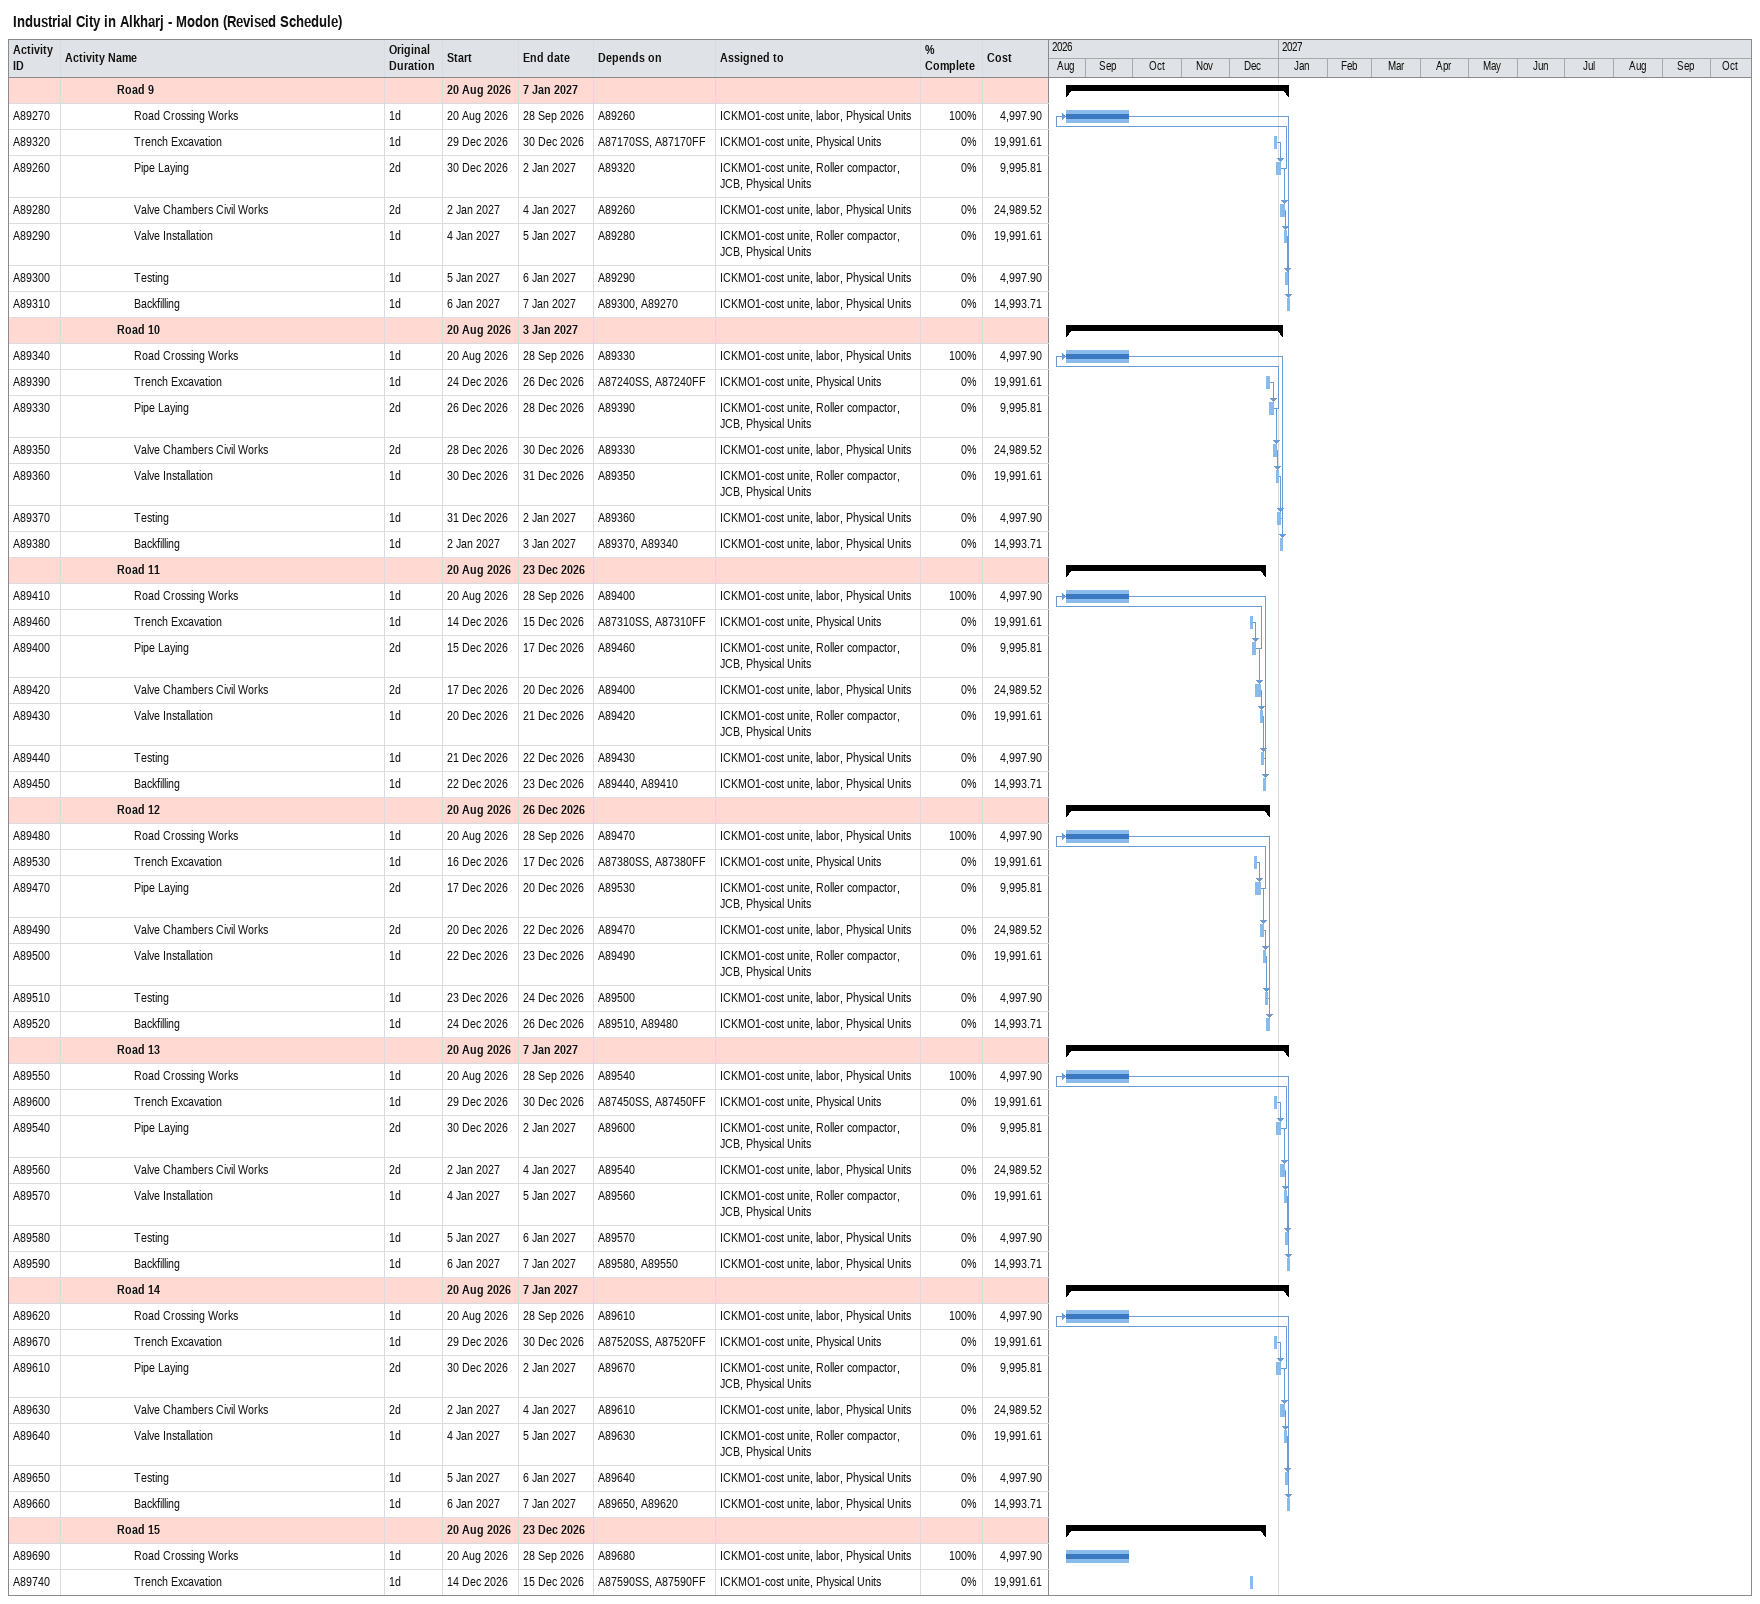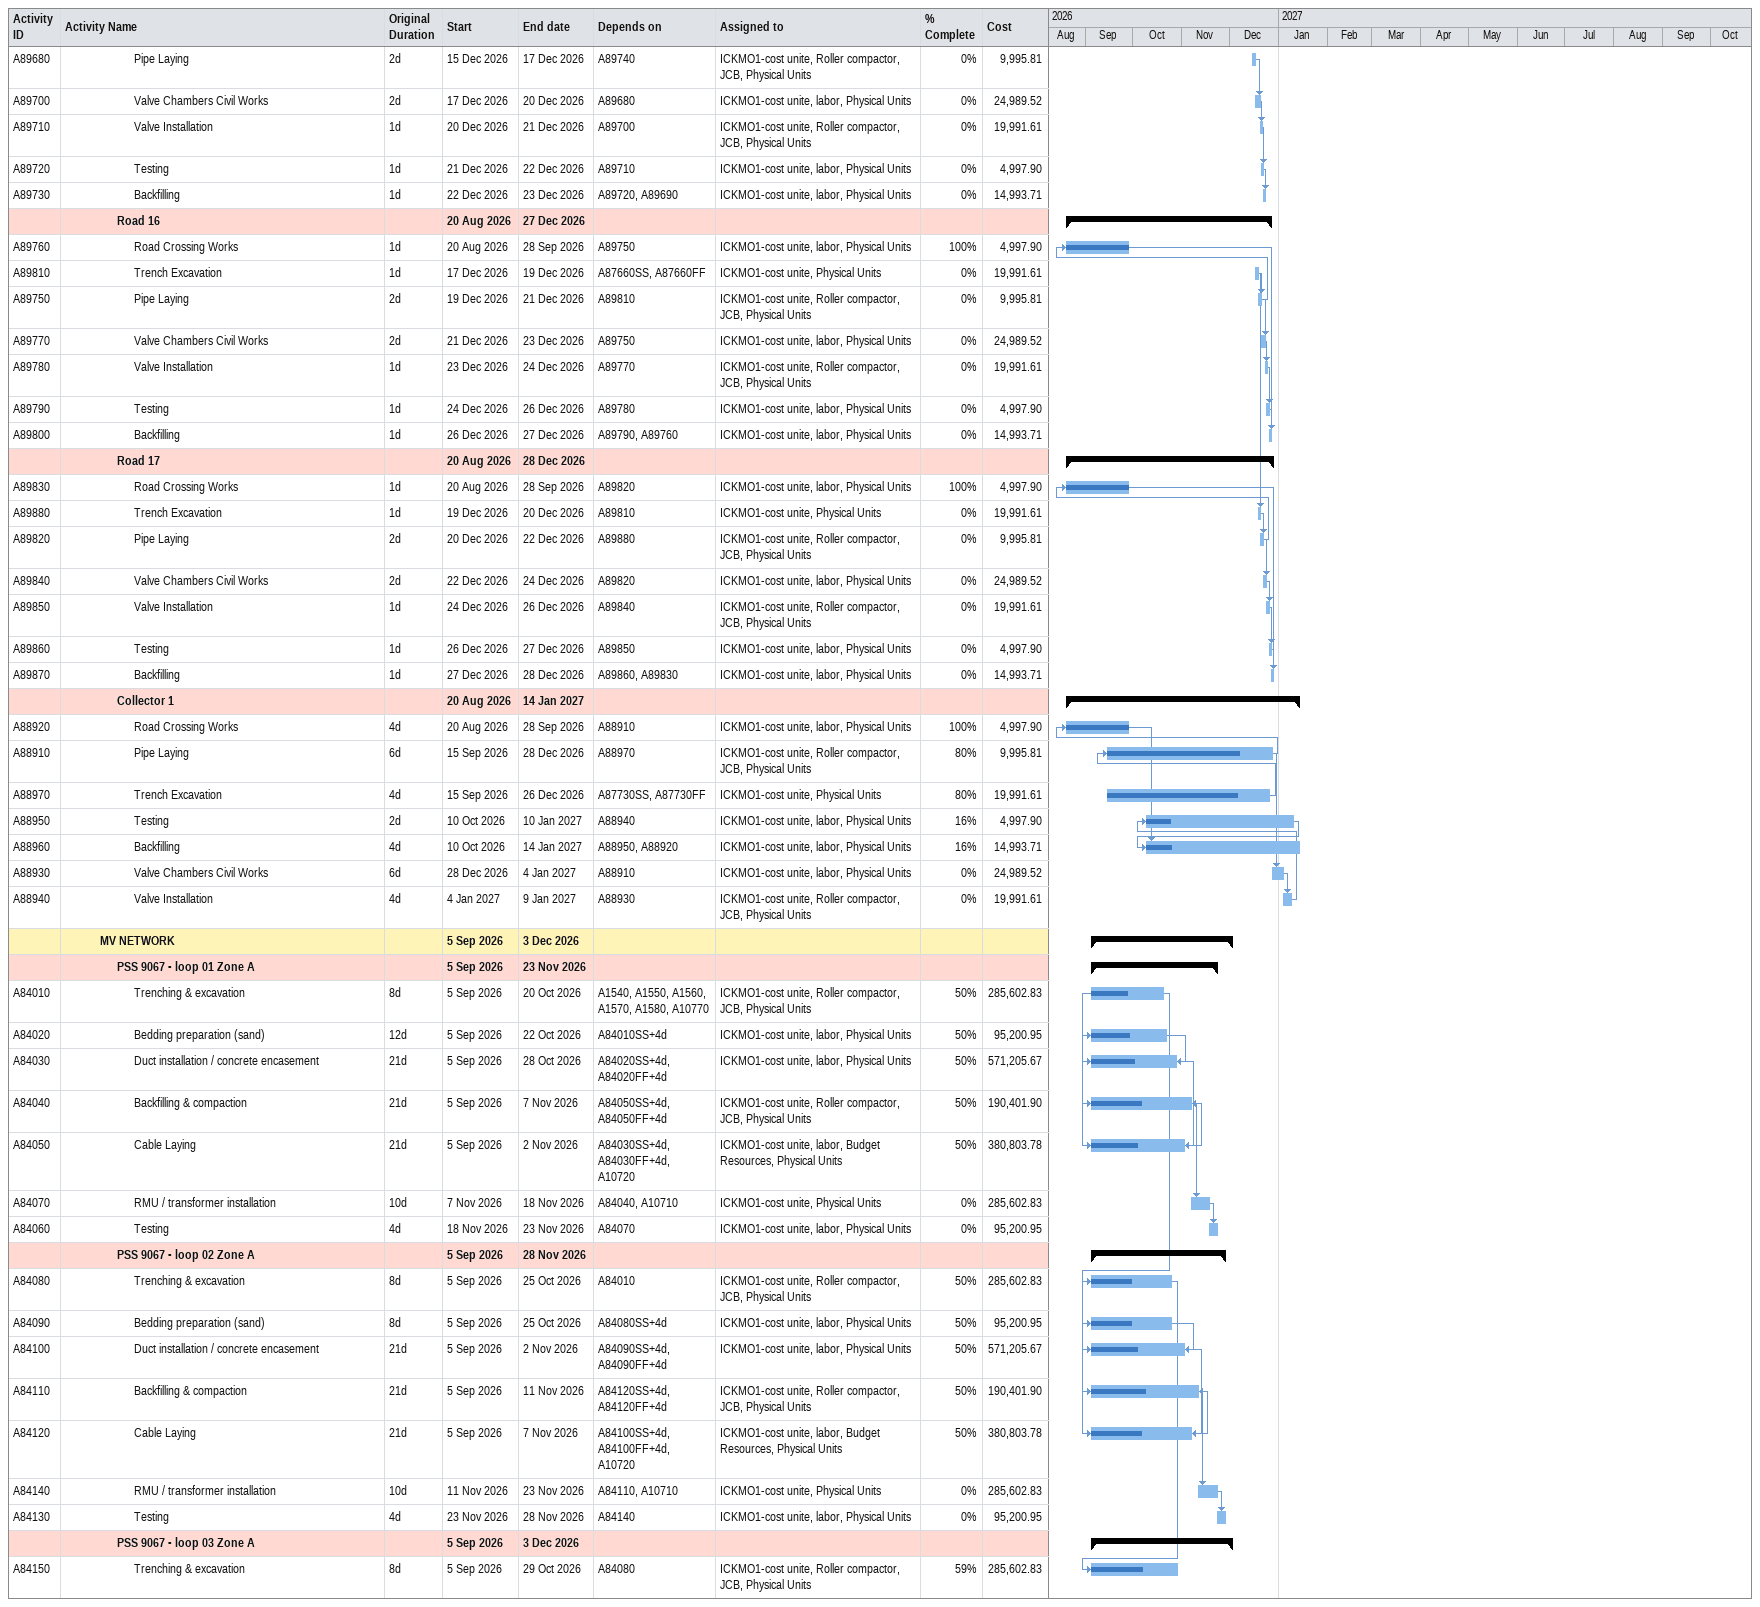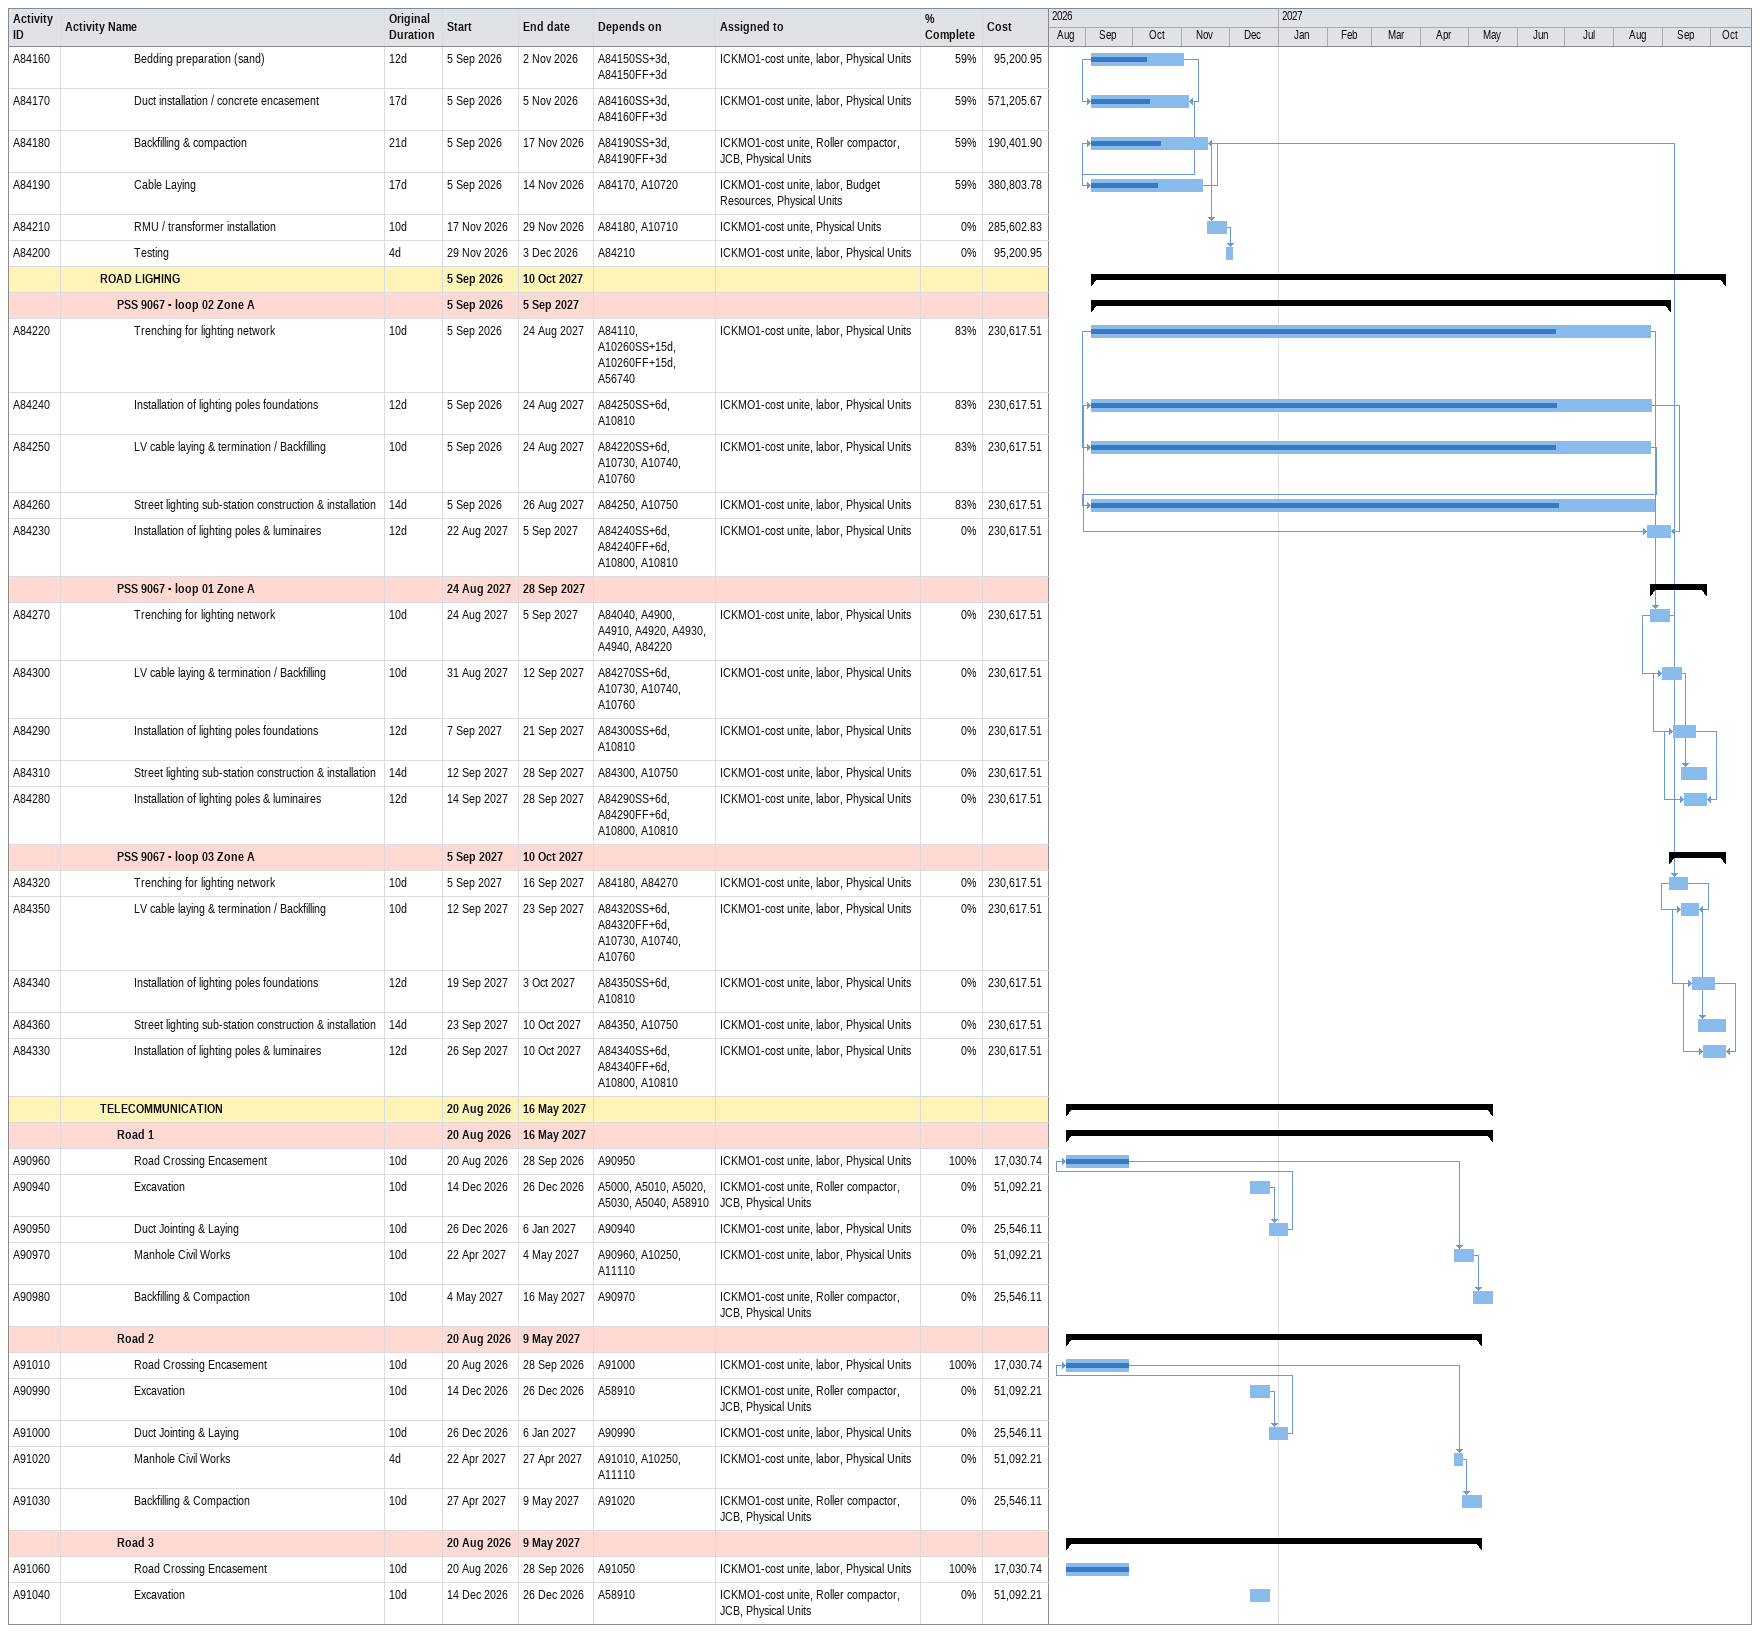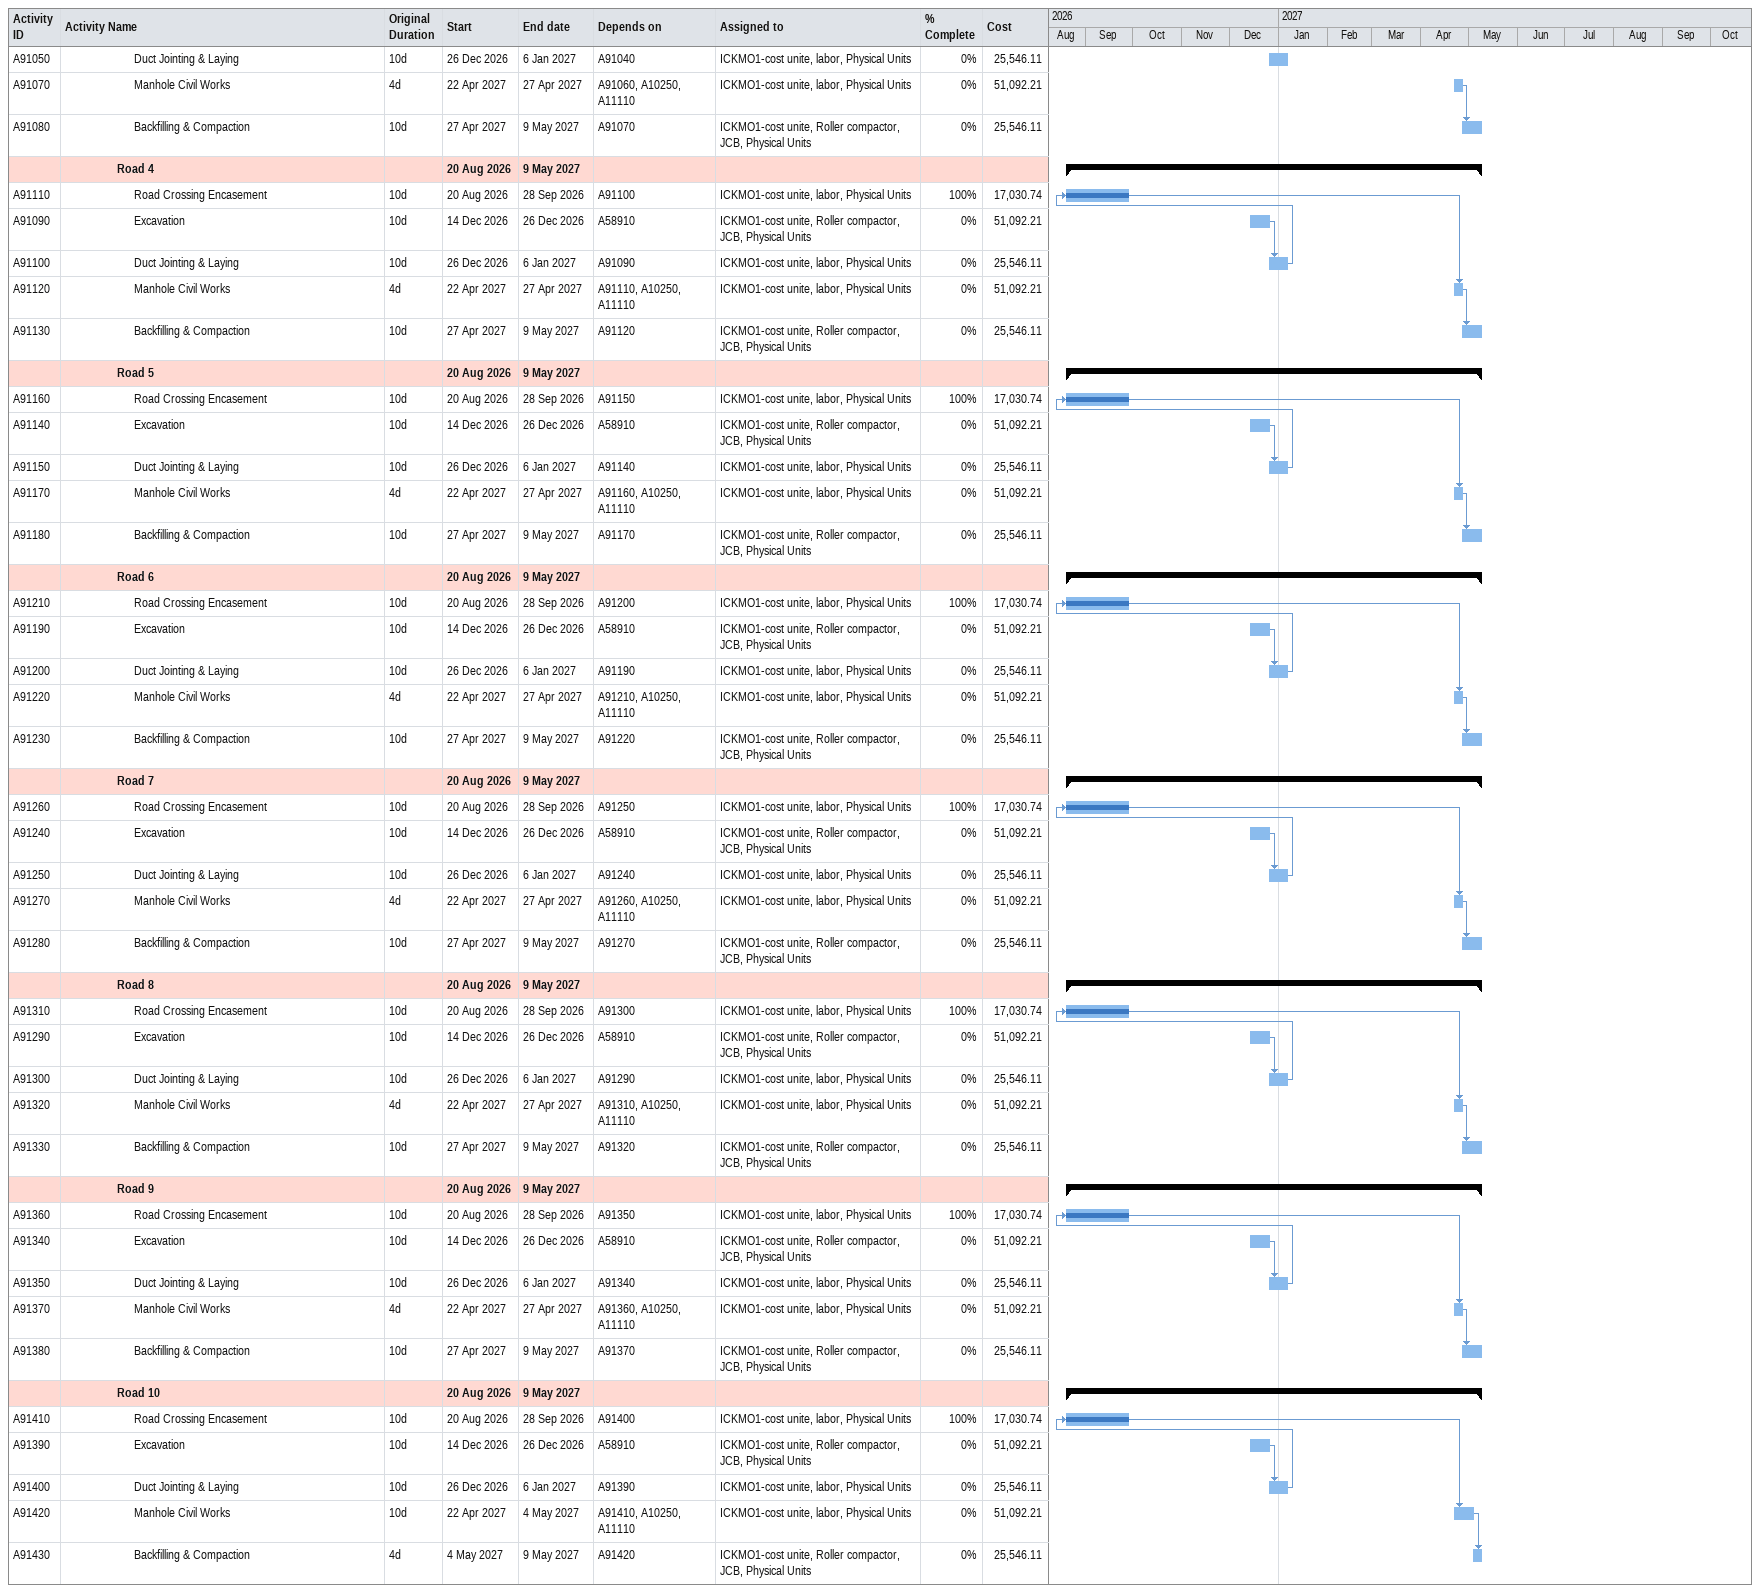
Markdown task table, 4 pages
Industrial City in Alkharj - Modon (Revised Schedule)

| ID | Level | Task | Original duration | Start | Finish | Predecessors | Resources | % complete | Cost |
|---|---|---|---|---|---|---|---|---|---|
|  | 4 | **Road 9** |  | 2026-08-20 | 2027-01-07 |  |  |  |  |
| A89270 | 5 | Road Crossing Works | 1d | 2026-08-20 | 2026-09-28 | A89260 | ICKMO1-cost unite, labor, Physical Units | 100 | 4997.90 |
| A89320 | 5 | Trench Excavation | 1d | 2026-12-29 | 2026-12-30 | A87170SS, A87170FF | ICKMO1-cost unite, Physical Units | 0 | 19991.61 |
| A89260 | 5 | Pipe Laying | 2d | 2026-12-30 | 2027-01-02 | A89320 | ICKMO1-cost unite, Roller compactor, JCB, Physical Units | 0 | 9995.81 |
| A89280 | 5 | Valve Chambers Civil Works | 2d | 2027-01-02 | 2027-01-04 | A89260 | ICKMO1-cost unite, labor, Physical Units | 0 | 24989.52 |
| A89290 | 5 | Valve Installation | 1d | 2027-01-04 | 2027-01-05 | A89280 | ICKMO1-cost unite, Roller compactor, JCB, Physical Units | 0 | 19991.61 |
| A89300 | 5 | Testing | 1d | 2027-01-05 | 2027-01-06 | A89290 | ICKMO1-cost unite, labor, Physical Units | 0 | 4997.90 |
| A89310 | 5 | Backfilling | 1d | 2027-01-06 | 2027-01-07 | A89300, A89270 | ICKMO1-cost unite, labor, Physical Units | 0 | 14993.71 |
|  | 4 | **Road 10** |  | 2026-08-20 | 2027-01-03 |  |  |  |  |
| A89340 | 5 | Road Crossing Works | 1d | 2026-08-20 | 2026-09-28 | A89330 | ICKMO1-cost unite, labor, Physical Units | 100 | 4997.90 |
| A89390 | 5 | Trench Excavation | 1d | 2026-12-24 | 2026-12-26 | A87240SS, A87240FF | ICKMO1-cost unite, Physical Units | 0 | 19991.61 |
| A89330 | 5 | Pipe Laying | 2d | 2026-12-26 | 2026-12-28 | A89390 | ICKMO1-cost unite, Roller compactor, JCB, Physical Units | 0 | 9995.81 |
| A89350 | 5 | Valve Chambers Civil Works | 2d | 2026-12-28 | 2026-12-30 | A89330 | ICKMO1-cost unite, labor, Physical Units | 0 | 24989.52 |
| A89360 | 5 | Valve Installation | 1d | 2026-12-30 | 2026-12-31 | A89350 | ICKMO1-cost unite, Roller compactor, JCB, Physical Units | 0 | 19991.61 |
| A89370 | 5 | Testing | 1d | 2026-12-31 | 2027-01-02 | A89360 | ICKMO1-cost unite, labor, Physical Units | 0 | 4997.90 |
| A89380 | 5 | Backfilling | 1d | 2027-01-02 | 2027-01-03 | A89370, A89340 | ICKMO1-cost unite, labor, Physical Units | 0 | 14993.71 |
|  | 4 | **Road 11** |  | 2026-08-20 | 2026-12-23 |  |  |  |  |
| A89410 | 5 | Road Crossing Works | 1d | 2026-08-20 | 2026-09-28 | A89400 | ICKMO1-cost unite, labor, Physical Units | 100 | 4997.90 |
| A89460 | 5 | Trench Excavation | 1d | 2026-12-14 | 2026-12-15 | A87310SS, A87310FF | ICKMO1-cost unite, Physical Units | 0 | 19991.61 |
| A89400 | 5 | Pipe Laying | 2d | 2026-12-15 | 2026-12-17 | A89460 | ICKMO1-cost unite, Roller compactor, JCB, Physical Units | 0 | 9995.81 |
| A89420 | 5 | Valve Chambers Civil Works | 2d | 2026-12-17 | 2026-12-20 | A89400 | ICKMO1-cost unite, labor, Physical Units | 0 | 24989.52 |
| A89430 | 5 | Valve Installation | 1d | 2026-12-20 | 2026-12-21 | A89420 | ICKMO1-cost unite, Roller compactor, JCB, Physical Units | 0 | 19991.61 |
| A89440 | 5 | Testing | 1d | 2026-12-21 | 2026-12-22 | A89430 | ICKMO1-cost unite, labor, Physical Units | 0 | 4997.90 |
| A89450 | 5 | Backfilling | 1d | 2026-12-22 | 2026-12-23 | A89440, A89410 | ICKMO1-cost unite, labor, Physical Units | 0 | 14993.71 |
|  | 4 | **Road 12** |  | 2026-08-20 | 2026-12-26 |  |  |  |  |
| A89480 | 5 | Road Crossing Works | 1d | 2026-08-20 | 2026-09-28 | A89470 | ICKMO1-cost unite, labor, Physical Units | 100 | 4997.90 |
| A89530 | 5 | Trench Excavation | 1d | 2026-12-16 | 2026-12-17 | A87380SS, A87380FF | ICKMO1-cost unite, Physical Units | 0 | 19991.61 |
| A89470 | 5 | Pipe Laying | 2d | 2026-12-17 | 2026-12-20 | A89530 | ICKMO1-cost unite, Roller compactor, JCB, Physical Units | 0 | 9995.81 |
| A89490 | 5 | Valve Chambers Civil Works | 2d | 2026-12-20 | 2026-12-22 | A89470 | ICKMO1-cost unite, labor, Physical Units | 0 | 24989.52 |
| A89500 | 5 | Valve Installation | 1d | 2026-12-22 | 2026-12-23 | A89490 | ICKMO1-cost unite, Roller compactor, JCB, Physical Units | 0 | 19991.61 |
| A89510 | 5 | Testing | 1d | 2026-12-23 | 2026-12-24 | A89500 | ICKMO1-cost unite, labor, Physical Units | 0 | 4997.90 |
| A89520 | 5 | Backfilling | 1d | 2026-12-24 | 2026-12-26 | A89510, A89480 | ICKMO1-cost unite, labor, Physical Units | 0 | 14993.71 |
|  | 4 | **Road 13** |  | 2026-08-20 | 2027-01-07 |  |  |  |  |
| A89550 | 5 | Road Crossing Works | 1d | 2026-08-20 | 2026-09-28 | A89540 | ICKMO1-cost unite, labor, Physical Units | 100 | 4997.90 |
| A89600 | 5 | Trench Excavation | 1d | 2026-12-29 | 2026-12-30 | A87450SS, A87450FF | ICKMO1-cost unite, Physical Units | 0 | 19991.61 |
| A89540 | 5 | Pipe Laying | 2d | 2026-12-30 | 2027-01-02 | A89600 | ICKMO1-cost unite, Roller compactor, JCB, Physical Units | 0 | 9995.81 |
| A89560 | 5 | Valve Chambers Civil Works | 2d | 2027-01-02 | 2027-01-04 | A89540 | ICKMO1-cost unite, labor, Physical Units | 0 | 24989.52 |
| A89570 | 5 | Valve Installation | 1d | 2027-01-04 | 2027-01-05 | A89560 | ICKMO1-cost unite, Roller compactor, JCB, Physical Units | 0 | 19991.61 |
| A89580 | 5 | Testing | 1d | 2027-01-05 | 2027-01-06 | A89570 | ICKMO1-cost unite, labor, Physical Units | 0 | 4997.90 |
| A89590 | 5 | Backfilling | 1d | 2027-01-06 | 2027-01-07 | A89580, A89550 | ICKMO1-cost unite, labor, Physical Units | 0 | 14993.71 |
|  | 4 | **Road 14** |  | 2026-08-20 | 2027-01-07 |  |  |  |  |
| A89620 | 5 | Road Crossing Works | 1d | 2026-08-20 | 2026-09-28 | A89610 | ICKMO1-cost unite, labor, Physical Units | 100 | 4997.90 |
| A89670 | 5 | Trench Excavation | 1d | 2026-12-29 | 2026-12-30 | A87520SS, A87520FF | ICKMO1-cost unite, Physical Units | 0 | 19991.61 |
| A89610 | 5 | Pipe Laying | 2d | 2026-12-30 | 2027-01-02 | A89670 | ICKMO1-cost unite, Roller compactor, JCB, Physical Units | 0 | 9995.81 |
| A89630 | 5 | Valve Chambers Civil Works | 2d | 2027-01-02 | 2027-01-04 | A89610 | ICKMO1-cost unite, labor, Physical Units | 0 | 24989.52 |
| A89640 | 5 | Valve Installation | 1d | 2027-01-04 | 2027-01-05 | A89630 | ICKMO1-cost unite, Roller compactor, JCB, Physical Units | 0 | 19991.61 |
| A89650 | 5 | Testing | 1d | 2027-01-05 | 2027-01-06 | A89640 | ICKMO1-cost unite, labor, Physical Units | 0 | 4997.90 |
| A89660 | 5 | Backfilling | 1d | 2027-01-06 | 2027-01-07 | A89650, A89620 | ICKMO1-cost unite, labor, Physical Units | 0 | 14993.71 |
|  | 4 | **Road 15** |  | 2026-08-20 | 2026-12-23 |  |  |  |  |
| A89690 | 5 | Road Crossing Works | 1d | 2026-08-20 | 2026-09-28 | A89680 | ICKMO1-cost unite, labor, Physical Units | 100 | 4997.90 |
| A89740 | 5 | Trench Excavation | 1d | 2026-12-14 | 2026-12-15 | A87590SS, A87590FF | ICKMO1-cost unite, Physical Units | 0 | 19991.61 |
| A89680 | 5 | Pipe Laying | 2d | 2026-12-15 | 2026-12-17 | A89740 | ICKMO1-cost unite, Roller compactor, JCB, Physical Units | 0 | 9995.81 |
| A89700 | 5 | Valve Chambers Civil Works | 2d | 2026-12-17 | 2026-12-20 | A89680 | ICKMO1-cost unite, labor, Physical Units | 0 | 24989.52 |
| A89710 | 5 | Valve Installation | 1d | 2026-12-20 | 2026-12-21 | A89700 | ICKMO1-cost unite, Roller compactor, JCB, Physical Units | 0 | 19991.61 |
| A89720 | 5 | Testing | 1d | 2026-12-21 | 2026-12-22 | A89710 | ICKMO1-cost unite, labor, Physical Units | 0 | 4997.90 |
| A89730 | 5 | Backfilling | 1d | 2026-12-22 | 2026-12-23 | A89720, A89690 | ICKMO1-cost unite, labor, Physical Units | 0 | 14993.71 |
|  | 4 | **Road 16** |  | 2026-08-20 | 2026-12-27 |  |  |  |  |
| A89760 | 5 | Road Crossing Works | 1d | 2026-08-20 | 2026-09-28 | A89750 | ICKMO1-cost unite, labor, Physical Units | 100 | 4997.90 |
| A89810 | 5 | Trench Excavation | 1d | 2026-12-17 | 2026-12-19 | A87660SS, A87660FF | ICKMO1-cost unite, Physical Units | 0 | 19991.61 |
| A89750 | 5 | Pipe Laying | 2d | 2026-12-19 | 2026-12-21 | A89810 | ICKMO1-cost unite, Roller compactor, JCB, Physical Units | 0 | 9995.81 |
| A89770 | 5 | Valve Chambers Civil Works | 2d | 2026-12-21 | 2026-12-23 | A89750 | ICKMO1-cost unite, labor, Physical Units | 0 | 24989.52 |
| A89780 | 5 | Valve Installation | 1d | 2026-12-23 | 2026-12-24 | A89770 | ICKMO1-cost unite, Roller compactor, JCB, Physical Units | 0 | 19991.61 |
| A89790 | 5 | Testing | 1d | 2026-12-24 | 2026-12-26 | A89780 | ICKMO1-cost unite, labor, Physical Units | 0 | 4997.90 |
| A89800 | 5 | Backfilling | 1d | 2026-12-26 | 2026-12-27 | A89790, A89760 | ICKMO1-cost unite, labor, Physical Units | 0 | 14993.71 |
|  | 4 | **Road 17** |  | 2026-08-20 | 2026-12-28 |  |  |  |  |
| A89830 | 5 | Road Crossing Works | 1d | 2026-08-20 | 2026-09-28 | A89820 | ICKMO1-cost unite, labor, Physical Units | 100 | 4997.90 |
| A89880 | 5 | Trench Excavation | 1d | 2026-12-19 | 2026-12-20 | A89810 | ICKMO1-cost unite, Physical Units | 0 | 19991.61 |
| A89820 | 5 | Pipe Laying | 2d | 2026-12-20 | 2026-12-22 | A89880 | ICKMO1-cost unite, Roller compactor, JCB, Physical Units | 0 | 9995.81 |
| A89840 | 5 | Valve Chambers Civil Works | 2d | 2026-12-22 | 2026-12-24 | A89820 | ICKMO1-cost unite, labor, Physical Units | 0 | 24989.52 |
| A89850 | 5 | Valve Installation | 1d | 2026-12-24 | 2026-12-26 | A89840 | ICKMO1-cost unite, Roller compactor, JCB, Physical Units | 0 | 19991.61 |
| A89860 | 5 | Testing | 1d | 2026-12-26 | 2026-12-27 | A89850 | ICKMO1-cost unite, labor, Physical Units | 0 | 4997.90 |
| A89870 | 5 | Backfilling | 1d | 2026-12-27 | 2026-12-28 | A89860, A89830 | ICKMO1-cost unite, labor, Physical Units | 0 | 14993.71 |
|  | 4 | **Collector 1** |  | 2026-08-20 | 2027-01-14 |  |  |  |  |
| A88920 | 5 | Road Crossing Works | 4d | 2026-08-20 | 2026-09-28 | A88910 | ICKMO1-cost unite, labor, Physical Units | 100 | 4997.90 |
| A88910 | 5 | Pipe Laying | 6d | 2026-09-15 | 2026-12-28 | A88970 | ICKMO1-cost unite, Roller compactor, JCB, Physical Units | 80 | 9995.81 |
| A88970 | 5 | Trench Excavation | 4d | 2026-09-15 | 2026-12-26 | A87730SS, A87730FF | ICKMO1-cost unite, Physical Units | 80 | 19991.61 |
| A88950 | 5 | Testing | 2d | 2026-10-10 | 2027-01-10 | A88940 | ICKMO1-cost unite, labor, Physical Units | 16 | 4997.90 |
| A88960 | 5 | Backfilling | 4d | 2026-10-10 | 2027-01-14 | A88950, A88920 | ICKMO1-cost unite, labor, Physical Units | 16 | 14993.71 |
| A88930 | 5 | Valve Chambers Civil Works | 6d | 2026-12-28 | 2027-01-04 | A88910 | ICKMO1-cost unite, labor, Physical Units | 0 | 24989.52 |
| A88940 | 5 | Valve Installation | 4d | 2027-01-04 | 2027-01-09 | A88930 | ICKMO1-cost unite, Roller compactor, JCB, Physical Units | 0 | 19991.61 |
|  | 3 | **MV NETWORK** |  | 2026-09-05 | 2026-12-03 |  |  |  |  |
|  | 4 | **PSS 9067 - loop 01 Zone A** |  | 2026-09-05 | 2026-11-23 |  |  |  |  |
| A84010 | 5 | Trenching & excavation | 8d | 2026-09-05 | 2026-10-20 | A1540, A1550, A1560, A1570, A1580, A10770 | ICKMO1-cost unite, Roller compactor, JCB, Physical Units | 50 | 285602.83 |
| A84020 | 5 | Bedding preparation (sand) | 12d | 2026-09-05 | 2026-10-22 | A84010SS+4d | ICKMO1-cost unite, labor, Physical Units | 50 | 95200.95 |
| A84030 | 5 | Duct installation / concrete encasement | 21d | 2026-09-05 | 2026-10-28 | A84020SS+4d, A84020FF+4d | ICKMO1-cost unite, labor, Physical Units | 50 | 571205.67 |
| A84040 | 5 | Backfilling & compaction | 21d | 2026-09-05 | 2026-11-07 | A84050SS+4d, A84050FF+4d | ICKMO1-cost unite, Roller compactor, JCB, Physical Units | 50 | 190401.90 |
| A84050 | 5 | Cable Laying | 21d | 2026-09-05 | 2026-11-02 | A84030SS+4d, A84030FF+4d, A10720 | ICKMO1-cost unite, labor, Budget Resources, Physical Units | 50 | 380803.78 |
| A84070 | 5 | RMU / transformer installation | 10d | 2026-11-07 | 2026-11-18 | A84040, A10710 | ICKMO1-cost unite, Physical Units | 0 | 285602.83 |
| A84060 | 5 | Testing | 4d | 2026-11-18 | 2026-11-23 | A84070 | ICKMO1-cost unite, labor, Physical Units | 0 | 95200.95 |
|  | 4 | **PSS 9067 - loop 02 Zone A** |  | 2026-09-05 | 2026-11-28 |  |  |  |  |
| A84080 | 5 | Trenching & excavation | 8d | 2026-09-05 | 2026-10-25 | A84010 | ICKMO1-cost unite, Roller compactor, JCB, Physical Units | 50 | 285602.83 |
| A84090 | 5 | Bedding preparation (sand) | 8d | 2026-09-05 | 2026-10-25 | A84080SS+4d | ICKMO1-cost unite, labor, Physical Units | 50 | 95200.95 |
| A84100 | 5 | Duct installation / concrete encasement | 21d | 2026-09-05 | 2026-11-02 | A84090SS+4d, A84090FF+4d | ICKMO1-cost unite, labor, Physical Units | 50 | 571205.67 |
| A84110 | 5 | Backfilling & compaction | 21d | 2026-09-05 | 2026-11-11 | A84120SS+4d, A84120FF+4d | ICKMO1-cost unite, Roller compactor, JCB, Physical Units | 50 | 190401.90 |
| A84120 | 5 | Cable Laying | 21d | 2026-09-05 | 2026-11-07 | A84100SS+4d, A84100FF+4d, A10720 | ICKMO1-cost unite, labor, Budget Resources, Physical Units | 50 | 380803.78 |
| A84140 | 5 | RMU / transformer installation | 10d | 2026-11-11 | 2026-11-23 | A84110, A10710 | ICKMO1-cost unite, Physical Units | 0 | 285602.83 |
| A84130 | 5 | Testing | 4d | 2026-11-23 | 2026-11-28 | A84140 | ICKMO1-cost unite, labor, Physical Units | 0 | 95200.95 |
|  | 4 | **PSS 9067 - loop 03 Zone A** |  | 2026-09-05 | 2026-12-03 |  |  |  |  |
| A84150 | 5 | Trenching & excavation | 8d | 2026-09-05 | 2026-10-29 | A84080 | ICKMO1-cost unite, Roller compactor, JCB, Physical Units | 59 | 285602.83 |
| A84160 | 5 | Bedding preparation (sand) | 12d | 2026-09-05 | 2026-11-02 | A84150SS+3d, A84150FF+3d | ICKMO1-cost unite, labor, Physical Units | 59 | 95200.95 |
| A84170 | 5 | Duct installation / concrete encasement | 17d | 2026-09-05 | 2026-11-05 | A84160SS+3d, A84160FF+3d | ICKMO1-cost unite, labor, Physical Units | 59 | 571205.67 |
| A84180 | 5 | Backfilling & compaction | 21d | 2026-09-05 | 2026-11-17 | A84190SS+3d, A84190FF+3d | ICKMO1-cost unite, Roller compactor, JCB, Physical Units | 59 | 190401.90 |
| A84190 | 5 | Cable Laying | 17d | 2026-09-05 | 2026-11-14 | A84170, A10720 | ICKMO1-cost unite, labor, Budget Resources, Physical Units | 59 | 380803.78 |
| A84210 | 5 | RMU / transformer installation | 10d | 2026-11-17 | 2026-11-29 | A84180, A10710 | ICKMO1-cost unite, Physical Units | 0 | 285602.83 |
| A84200 | 5 | Testing | 4d | 2026-11-29 | 2026-12-03 | A84210 | ICKMO1-cost unite, labor, Physical Units | 0 | 95200.95 |
|  | 3 | **ROAD LIGHING** |  | 2026-09-05 | 2027-10-10 |  |  |  |  |
|  | 4 | **PSS 9067 - loop 02 Zone A** |  | 2026-09-05 | 2027-09-05 |  |  |  |  |
| A84220 | 5 | Trenching for lighting network | 10d | 2026-09-05 | 2027-08-24 | A84110, A10260SS+15d, A10260FF+15d, A56740 | ICKMO1-cost unite, labor, Physical Units | 83 | 230617.51 |
| A84240 | 5 | Installation of lighting poles foundations | 12d | 2026-09-05 | 2027-08-24 | A84250SS+6d, A10810 | ICKMO1-cost unite, labor, Physical Units | 83 | 230617.51 |
| A84250 | 5 | LV cable laying & termination / Backfilling | 10d | 2026-09-05 | 2027-08-24 | A84220SS+6d, A10730, A10740, A10760 | ICKMO1-cost unite, labor, Physical Units | 83 | 230617.51 |
| A84260 | 5 | Street lighting sub-station construction & installation | 14d | 2026-09-05 | 2027-08-26 | A84250, A10750 | ICKMO1-cost unite, labor, Physical Units | 83 | 230617.51 |
| A84230 | 5 | Installation of lighting poles & luminaires | 12d | 2027-08-22 | 2027-09-05 | A84240SS+6d, A84240FF+6d, A10800, A10810 | ICKMO1-cost unite, labor, Physical Units | 0 | 230617.51 |
|  | 4 | **PSS 9067 - loop 01 Zone A** |  | 2027-08-24 | 2027-09-28 |  |  |  |  |
| A84270 | 5 | Trenching for lighting network | 10d | 2027-08-24 | 2027-09-05 | A84040, A4900, A4910, A4920, A4930, A4940, A84220 | ICKMO1-cost unite, labor, Physical Units | 0 | 230617.51 |
| A84300 | 5 | LV cable laying & termination / Backfilling | 10d | 2027-08-31 | 2027-09-12 | A84270SS+6d, A10730, A10740, A10760 | ICKMO1-cost unite, labor, Physical Units | 0 | 230617.51 |
| A84290 | 5 | Installation of lighting poles foundations | 12d | 2027-09-07 | 2027-09-21 | A84300SS+6d, A10810 | ICKMO1-cost unite, labor, Physical Units | 0 | 230617.51 |
| A84310 | 5 | Street lighting sub-station construction & installation | 14d | 2027-09-12 | 2027-09-28 | A84300, A10750 | ICKMO1-cost unite, labor, Physical Units | 0 | 230617.51 |
| A84280 | 5 | Installation of lighting poles & luminaires | 12d | 2027-09-14 | 2027-09-28 | A84290SS+6d, A84290FF+6d, A10800, A10810 | ICKMO1-cost unite, labor, Physical Units | 0 | 230617.51 |
|  | 4 | **PSS 9067 - loop 03 Zone A** |  | 2027-09-05 | 2027-10-10 |  |  |  |  |
| A84320 | 5 | Trenching for lighting network | 10d | 2027-09-05 | 2027-09-16 | A84180, A84270 | ICKMO1-cost unite, labor, Physical Units | 0 | 230617.51 |
| A84350 | 5 | LV cable laying & termination / Backfilling | 10d | 2027-09-12 | 2027-09-23 | A84320SS+6d, A84320FF+6d, A10730, A10740, A10760 | ICKMO1-cost unite, labor, Physical Units | 0 | 230617.51 |
| A84340 | 5 | Installation of lighting poles foundations | 12d | 2027-09-19 | 2027-10-03 | A84350SS+6d, A10810 | ICKMO1-cost unite, labor, Physical Units | 0 | 230617.51 |
| A84360 | 5 | Street lighting sub-station construction & installation | 14d | 2027-09-23 | 2027-10-10 | A84350, A10750 | ICKMO1-cost unite, labor, Physical Units | 0 | 230617.51 |
| A84330 | 5 | Installation of lighting poles & luminaires | 12d | 2027-09-26 | 2027-10-10 | A84340SS+6d, A84340FF+6d, A10800, A10810 | ICKMO1-cost unite, labor, Physical Units | 0 | 230617.51 |
|  | 3 | **TELECOMMUNICATION** |  | 2026-08-20 | 2027-05-16 |  |  |  |  |
|  | 4 | **Road 1** |  | 2026-08-20 | 2027-05-16 |  |  |  |  |
| A90960 | 5 | Road Crossing Encasement | 10d | 2026-08-20 | 2026-09-28 | A90950 | ICKMO1-cost unite, labor, Physical Units | 100 | 17030.74 |
| A90940 | 5 | Excavation | 10d | 2026-12-14 | 2026-12-26 | A5000, A5010, A5020, A5030, A5040, A58910 | ICKMO1-cost unite, Roller compactor, JCB, Physical Units | 0 | 51092.21 |
| A90950 | 5 | Duct Jointing & Laying | 10d | 2026-12-26 | 2027-01-06 | A90940 | ICKMO1-cost unite, labor, Physical Units | 0 | 25546.11 |
| A90970 | 5 | Manhole Civil Works | 10d | 2027-04-22 | 2027-05-04 | A90960, A10250, A11110 | ICKMO1-cost unite, labor, Physical Units | 0 | 51092.21 |
| A90980 | 5 | Backfilling & Compaction | 10d | 2027-05-04 | 2027-05-16 | A90970 | ICKMO1-cost unite, Roller compactor, JCB, Physical Units | 0 | 25546.11 |
|  | 4 | **Road 2** |  | 2026-08-20 | 2027-05-09 |  |  |  |  |
| A91010 | 5 | Road Crossing Encasement | 10d | 2026-08-20 | 2026-09-28 | A91000 | ICKMO1-cost unite, labor, Physical Units | 100 | 17030.74 |
| A90990 | 5 | Excavation | 10d | 2026-12-14 | 2026-12-26 | A58910 | ICKMO1-cost unite, Roller compactor, JCB, Physical Units | 0 | 51092.21 |
| A91000 | 5 | Duct Jointing & Laying | 10d | 2026-12-26 | 2027-01-06 | A90990 | ICKMO1-cost unite, labor, Physical Units | 0 | 25546.11 |
| A91020 | 5 | Manhole Civil Works | 4d | 2027-04-22 | 2027-04-27 | A91010, A10250, A11110 | ICKMO1-cost unite, labor, Physical Units | 0 | 51092.21 |
| A91030 | 5 | Backfilling & Compaction | 10d | 2027-04-27 | 2027-05-09 | A91020 | ICKMO1-cost unite, Roller compactor, JCB, Physical Units | 0 | 25546.11 |
|  | 4 | **Road 3** |  | 2026-08-20 | 2027-05-09 |  |  |  |  |
| A91060 | 5 | Road Crossing Encasement | 10d | 2026-08-20 | 2026-09-28 | A91050 | ICKMO1-cost unite, labor, Physical Units | 100 | 17030.74 |
| A91040 | 5 | Excavation | 10d | 2026-12-14 | 2026-12-26 | A58910 | ICKMO1-cost unite, Roller compactor, JCB, Physical Units | 0 | 51092.21 |
| A91050 | 5 | Duct Jointing & Laying | 10d | 2026-12-26 | 2027-01-06 | A91040 | ICKMO1-cost unite, labor, Physical Units | 0 | 25546.11 |
| A91070 | 5 | Manhole Civil Works | 4d | 2027-04-22 | 2027-04-27 | A91060, A10250, A11110 | ICKMO1-cost unite, labor, Physical Units | 0 | 51092.21 |
| A91080 | 5 | Backfilling & Compaction | 10d | 2027-04-27 | 2027-05-09 | A91070 | ICKMO1-cost unite, Roller compactor, JCB, Physical Units | 0 | 25546.11 |
|  | 4 | **Road 4** |  | 2026-08-20 | 2027-05-09 |  |  |  |  |
| A91110 | 5 | Road Crossing Encasement | 10d | 2026-08-20 | 2026-09-28 | A91100 | ICKMO1-cost unite, labor, Physical Units | 100 | 17030.74 |
| A91090 | 5 | Excavation | 10d | 2026-12-14 | 2026-12-26 | A58910 | ICKMO1-cost unite, Roller compactor, JCB, Physical Units | 0 | 51092.21 |
| A91100 | 5 | Duct Jointing & Laying | 10d | 2026-12-26 | 2027-01-06 | A91090 | ICKMO1-cost unite, labor, Physical Units | 0 | 25546.11 |
| A91120 | 5 | Manhole Civil Works | 4d | 2027-04-22 | 2027-04-27 | A91110, A10250, A11110 | ICKMO1-cost unite, labor, Physical Units | 0 | 51092.21 |
| A91130 | 5 | Backfilling & Compaction | 10d | 2027-04-27 | 2027-05-09 | A91120 | ICKMO1-cost unite, Roller compactor, JCB, Physical Units | 0 | 25546.11 |
|  | 4 | **Road 5** |  | 2026-08-20 | 2027-05-09 |  |  |  |  |
| A91160 | 5 | Road Crossing Encasement | 10d | 2026-08-20 | 2026-09-28 | A91150 | ICKMO1-cost unite, labor, Physical Units | 100 | 17030.74 |
| A91140 | 5 | Excavation | 10d | 2026-12-14 | 2026-12-26 | A58910 | ICKMO1-cost unite, Roller compactor, JCB, Physical Units | 0 | 51092.21 |
| A91150 | 5 | Duct Jointing & Laying | 10d | 2026-12-26 | 2027-01-06 | A91140 | ICKMO1-cost unite, labor, Physical Units | 0 | 25546.11 |
| A91170 | 5 | Manhole Civil Works | 4d | 2027-04-22 | 2027-04-27 | A91160, A10250, A11110 | ICKMO1-cost unite, labor, Physical Units | 0 | 51092.21 |
| A91180 | 5 | Backfilling & Compaction | 10d | 2027-04-27 | 2027-05-09 | A91170 | ICKMO1-cost unite, Roller compactor, JCB, Physical Units | 0 | 25546.11 |
|  | 4 | **Road 6** |  | 2026-08-20 | 2027-05-09 |  |  |  |  |
| A91210 | 5 | Road Crossing Encasement | 10d | 2026-08-20 | 2026-09-28 | A91200 | ICKMO1-cost unite, labor, Physical Units | 100 | 17030.74 |
| A91190 | 5 | Excavation | 10d | 2026-12-14 | 2026-12-26 | A58910 | ICKMO1-cost unite, Roller compactor, JCB, Physical Units | 0 | 51092.21 |
| A91200 | 5 | Duct Jointing & Laying | 10d | 2026-12-26 | 2027-01-06 | A91190 | ICKMO1-cost unite, labor, Physical Units | 0 | 25546.11 |
| A91220 | 5 | Manhole Civil Works | 4d | 2027-04-22 | 2027-04-27 | A91210, A10250, A11110 | ICKMO1-cost unite, labor, Physical Units | 0 | 51092.21 |
| A91230 | 5 | Backfilling & Compaction | 10d | 2027-04-27 | 2027-05-09 | A91220 | ICKMO1-cost unite, Roller compactor, JCB, Physical Units | 0 | 25546.11 |
|  | 4 | **Road 7** |  | 2026-08-20 | 2027-05-09 |  |  |  |  |
| A91260 | 5 | Road Crossing Encasement | 10d | 2026-08-20 | 2026-09-28 | A91250 | ICKMO1-cost unite, labor, Physical Units | 100 | 17030.74 |
| A91240 | 5 | Excavation | 10d | 2026-12-14 | 2026-12-26 | A58910 | ICKMO1-cost unite, Roller compactor, JCB, Physical Units | 0 | 51092.21 |
| A91250 | 5 | Duct Jointing & Laying | 10d | 2026-12-26 | 2027-01-06 | A91240 | ICKMO1-cost unite, labor, Physical Units | 0 | 25546.11 |
| A91270 | 5 | Manhole Civil Works | 4d | 2027-04-22 | 2027-04-27 | A91260, A10250, A11110 | ICKMO1-cost unite, labor, Physical Units | 0 | 51092.21 |
| A91280 | 5 | Backfilling & Compaction | 10d | 2027-04-27 | 2027-05-09 | A91270 | ICKMO1-cost unite, Roller compactor, JCB, Physical Units | 0 | 25546.11 |
|  | 4 | **Road 8** |  | 2026-08-20 | 2027-05-09 |  |  |  |  |
| A91310 | 5 | Road Crossing Encasement | 10d | 2026-08-20 | 2026-09-28 | A91300 | ICKMO1-cost unite, labor, Physical Units | 100 | 17030.74 |
| A91290 | 5 | Excavation | 10d | 2026-12-14 | 2026-12-26 | A58910 | ICKMO1-cost unite, Roller compactor, JCB, Physical Units | 0 | 51092.21 |
| A91300 | 5 | Duct Jointing & Laying | 10d | 2026-12-26 | 2027-01-06 | A91290 | ICKMO1-cost unite, labor, Physical Units | 0 | 25546.11 |
| A91320 | 5 | Manhole Civil Works | 4d | 2027-04-22 | 2027-04-27 | A91310, A10250, A11110 | ICKMO1-cost unite, labor, Physical Units | 0 | 51092.21 |
| A91330 | 5 | Backfilling & Compaction | 10d | 2027-04-27 | 2027-05-09 | A91320 | ICKMO1-cost unite, Roller compactor, JCB, Physical Units | 0 | 25546.11 |
|  | 4 | **Road 9** |  | 2026-08-20 | 2027-05-09 |  |  |  |  |
| A91360 | 5 | Road Crossing Encasement | 10d | 2026-08-20 | 2026-09-28 | A91350 | ICKMO1-cost unite, labor, Physical Units | 100 | 17030.74 |
| A91340 | 5 | Excavation | 10d | 2026-12-14 | 2026-12-26 | A58910 | ICKMO1-cost unite, Roller compactor, JCB, Physical Units | 0 | 51092.21 |
| A91350 | 5 | Duct Jointing & Laying | 10d | 2026-12-26 | 2027-01-06 | A91340 | ICKMO1-cost unite, labor, Physical Units | 0 | 25546.11 |
| A91370 | 5 | Manhole Civil Works | 4d | 2027-04-22 | 2027-04-27 | A91360, A10250, A11110 | ICKMO1-cost unite, labor, Physical Units | 0 | 51092.21 |
| A91380 | 5 | Backfilling & Compaction | 10d | 2027-04-27 | 2027-05-09 | A91370 | ICKMO1-cost unite, Roller compactor, JCB, Physical Units | 0 | 25546.11 |
|  | 4 | **Road 10** |  | 2026-08-20 | 2027-05-09 |  |  |  |  |
| A91410 | 5 | Road Crossing Encasement | 10d | 2026-08-20 | 2026-09-28 | A91400 | ICKMO1-cost unite, labor, Physical Units | 100 | 17030.74 |
| A91390 | 5 | Excavation | 10d | 2026-12-14 | 2026-12-26 | A58910 | ICKMO1-cost unite, Roller compactor, JCB, Physical Units | 0 | 51092.21 |
| A91400 | 5 | Duct Jointing & Laying | 10d | 2026-12-26 | 2027-01-06 | A91390 | ICKMO1-cost unite, labor, Physical Units | 0 | 25546.11 |
| A91420 | 5 | Manhole Civil Works | 10d | 2027-04-22 | 2027-05-04 | A91410, A10250, A11110 | ICKMO1-cost unite, labor, Physical Units | 0 | 51092.21 |
| A91430 | 5 | Backfilling & Compaction | 4d | 2027-05-04 | 2027-05-09 | A91420 | ICKMO1-cost unite, Roller compactor, JCB, Physical Units | 0 | 25546.11 |
